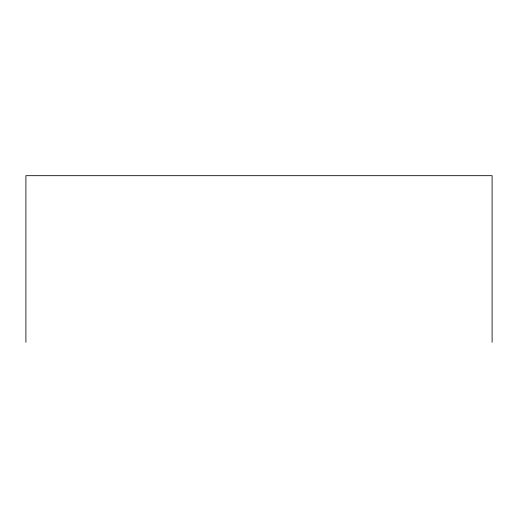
<?xml version="1.0" encoding="UTF-8"?>
<svg xmlns="http://www.w3.org/2000/svg" width="518" height="518" viewBox="0 0 518 518"><rect width="100%" height="100%" fill="white"/><g stroke="black" fill="none" stroke-linecap="round" stroke-linejoin="round"><path stroke-width="0.78" d="M492.1 342.32L492.1 175.68L25.9 175.68L25.9 342.32"/></g></svg>
